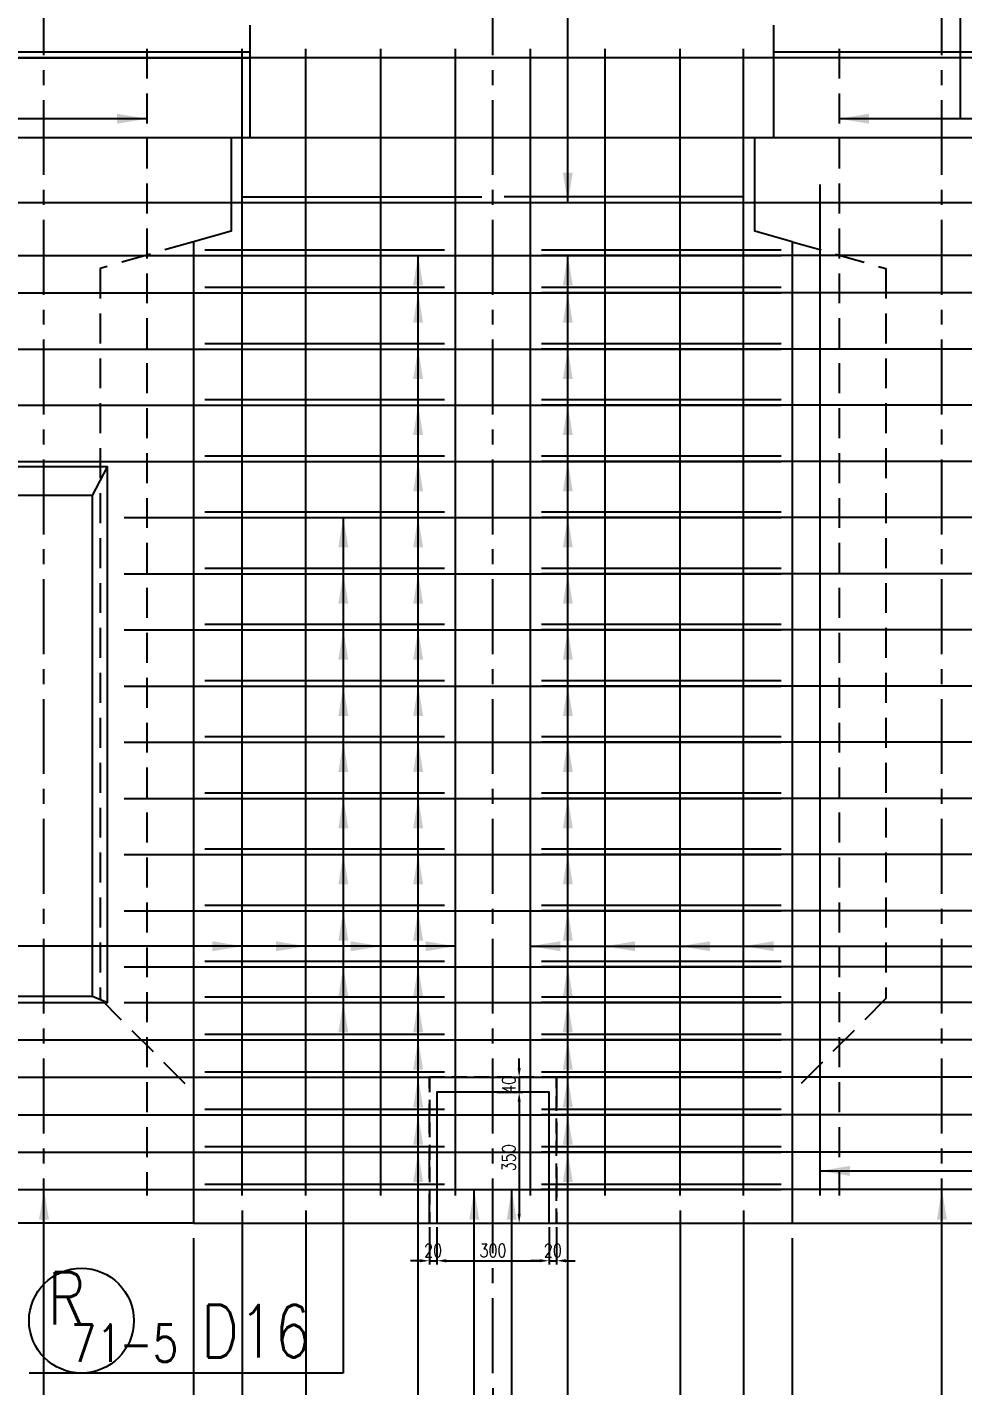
# Model space of a CAD drawing. Header units: millimetres. Extents: x -41433 to 131500, y -94900 to 39745.
# Drawn here: x 108905 to 111406, y -26274 to -22645 of the extents above; entities that cross this region are included whole.
import ezdxf
from ezdxf.enums import TextEntityAlignment as Align

# ---------------------------------------------------------------- set-up
doc = ezdxf.new("R2010")
doc.units = ezdxf.units.MM
doc.header["$LTSCALE"] = 160
doc.header["$MEASUREMENT"] = 0
for name, pattern in [('CENTER', [2, 1.25, -0.25, 0.25, -0.25]), ('DASHED', [0.75, 0.5, -0.25]), ('HIDDEN', [0.375, 0.25, -0.125])]:
    doc.linetypes.add(name, pattern=pattern)
doc.layers.get('DEFPOINTS').update_dxf_attribs({"color": 53, "linetype": 'CONTINUOUS'})
for name, color, linetype in [('CENTER', 6, 'CENTER'), ('DIM', 6, 'CONTINUOUS'), ('DIM-L', 6, 'CONTINUOUS'), ('GAIKEI-KEIKAKU', 4, 'CONTINUOUS'), ('TEKKIN-C', 3, 'CONTINUOUS'), ('TEKKIN-L', 2, 'CONTINUOUS'), ('TEKKIN-R', 3, 'CONTINUOUS'), ('TEKKIN-S', 3, 'CONTINUOUS'), ('TEXT', 4, 'CONTINUOUS')]:
    doc.layers.add(name, color=color, linetype=linetype)
doc.styles.add('DIM-TEXT', font='ROMANS', dxfattribs={"width": 0.8, "bigfont": 'EXTFONT'})
doc.styles.add('romans', font='romans.shx', dxfattribs={"bigfont": 'extfont.shx'})
doc.dimstyles.new('DIM10', dxfattribs={"dimscale": 10, "dimtxt": 3.5, "dimasz": 2.5, "dimexe": 1, "dimexo": 1, "dimgap": 1, "dimtad": 3, "dimdec": 1, "dimrnd": 1, "dimdsep": 46, "dimtxsty": 'DIM-TEXT', "dimcen": 0, "dimclrt": 4, "dimaunit": 1, "dimadec": 3, "dimazin": 2, "dimtfac": 1, "dimtdec": 1, "dimtix": 1, "dimtmove": 2, "dimatfit": 3, "dimfxl": 1, "dimtolj": 1, "dimtzin": 0, "dimlwd": -1, "dimlwe": -1, "dimarcsym": 0})
doc.dimstyles.new('DIM40', dxfattribs={"dimscale": 40, "dimtxt": 3.5, "dimasz": 2, "dimexe": 1, "dimexo": 1, "dimgap": 0.5, "dimtad": 1, "dimdec": 0, "dimzin": 9, "dimdsep": 46, "dimtxsty": 'DIM-TEXT', "dimcen": 0, "dimclrt": 4, "dimaunit": 1, "dimadec": 4, "dimazin": 0, "dimtfac": 1, "dimtdec": 0, "dimtix": 1, "dimtmove": 2, "dimatfit": 0, "dimfxl": 1, "dimlwd": -1, "dimlwe": -1, "dimarcsym": 0})

# ---------------------------------------------------------------- blocks, each defined once
blk = doc.blocks.new('*D1062')
at = {"layer": 'DEFPOINTS', "color": 0, "transparency": 16777216}
for p in [(106150, -25840), (110150, -26240), (110150, -28300)]:
    blk.add_point(p, dxfattribs=at)
at = {"layer": 'DIM', "color": 0, "transparency": 16777216}
for p, q in [((106150, -25880), (106150, -28340)), ((110150, -26280), (110150, -28340)), ((106230, -28300), (110070, -28300))]:
    blk.add_line(p, q, dxfattribs=at)
for points in [[(106230, -28286.7), (106230, -28313.3), (106150, -28300)], [(110070, -28286.7), (110070, -28313.3), (110150, -28300)]]:
    blk.add_solid(points, dxfattribs=at)
at = {"layer": 'DIM', "color": 4, "transparency": 16777216, "insert": (108150, -28210), "char_height": 140, "attachment_point": 5, "style": 'DIM-TEXT'}
blk.add_mtext('4000', dxfattribs=at)
blk = doc.blocks.new('*D1065')
at = {"layer": 'DEFPOINTS', "color": 0, "transparency": 16777216}
for p in [(108550, -25840), (109350, -25840), (109350, -28020)]:
    blk.add_point(p, dxfattribs=at)
at = {"layer": 'DIM', "color": 0, "transparency": 16777216}
for p, q in [((108550, -25880), (108550, -28060)), ((109350, -25880), (109350, -28060)), ((108630, -28020), (109270, -28020))]:
    blk.add_line(p, q, dxfattribs=at)
for points in [[(108630, -28006.7), (108630, -28033.3), (108550, -28020)], [(109270, -28006.7), (109270, -28033.3), (109350, -28020)]]:
    blk.add_solid(points, dxfattribs=at)
at = {"layer": 'DIM', "color": 4, "transparency": 16777216, "insert": (108950, -27930), "char_height": 140, "attachment_point": 5, "style": 'DIM-TEXT'}
blk.add_mtext('800', dxfattribs=at)
blk = doc.blocks.new('*D1066')
at = {"layer": 'DEFPOINTS', "color": 0, "transparency": 16777216}
for p in [(109350, -25840), (110150, -26240), (110150, -28020)]:
    blk.add_point(p, dxfattribs=at)
at = {"layer": 'DIM', "color": 0, "transparency": 16777216}
for p, q in [((109350, -25880), (109350, -28060)), ((110150, -26280), (110150, -28060)), ((109430, -28020), (110070, -28020))]:
    blk.add_line(p, q, dxfattribs=at)
for points in [[(109430, -28006.7), (109430, -28033.3), (109350, -28020)], [(110070, -28006.7), (110070, -28033.3), (110150, -28020)]]:
    blk.add_solid(points, dxfattribs=at)
at = {"layer": 'DIM', "color": 4, "transparency": 16777216, "insert": (109750, -27930), "char_height": 140, "attachment_point": 5, "style": 'DIM-TEXT'}
blk.add_mtext('800', dxfattribs=at)
blk = doc.blocks.new('*D1067')
at = {"layer": 'DEFPOINTS', "color": 0, "transparency": 16777216}
for p in [(110950, -25840), (111750, -25840), (111750, -28020)]:
    blk.add_point(p, dxfattribs=at)
at = {"layer": 'DIM', "color": 0, "transparency": 16777216}
for p, q in [((110950, -25880), (110950, -28060)), ((111750, -25880), (111750, -28060)), ((111030, -28020), (111670, -28020))]:
    blk.add_line(p, q, dxfattribs=at)
for points in [[(111030, -28006.7), (111030, -28033.3), (110950, -28020)], [(111670, -28006.7), (111670, -28033.3), (111750, -28020)]]:
    blk.add_solid(points, dxfattribs=at)
at = {"layer": 'DIM', "color": 4, "transparency": 16777216, "insert": (111350, -27930), "char_height": 140, "attachment_point": 5, "style": 'DIM-TEXT'}
blk.add_mtext('800', dxfattribs=at)
blk = doc.blocks.new('*D1071')
at = {"layer": 'DEFPOINTS', "color": 0, "transparency": 16777216}
for p in [(114150, -25840), (110150, -26240), (110150, -28300)]:
    blk.add_point(p, dxfattribs=at)
at = {"layer": 'DIM', "color": 0, "transparency": 16777216}
for p, q in [((114150, -25880), (114150, -28340)), ((110150, -26280), (110150, -28340)), ((114070, -28300), (110230, -28300))]:
    blk.add_line(p, q, dxfattribs=at)
for points in [[(110230, -28286.7), (110230, -28313.3), (110150, -28300)], [(114070, -28286.7), (114070, -28313.3), (114150, -28300)]]:
    blk.add_solid(points, dxfattribs=at)
at = {"layer": 'DIM', "color": 4, "transparency": 16777216, "insert": (112150, -28210), "char_height": 140, "attachment_point": 5, "style": 'DIM-TEXT'}
blk.add_mtext('4000', dxfattribs=at)
blk = doc.blocks.new('*D1072')
at = {"layer": 'DEFPOINTS', "color": 0, "transparency": 16777216}
for p in [(110950, -25840), (110150, -26240), (110150, -28020)]:
    blk.add_point(p, dxfattribs=at)
at = {"layer": 'DIM', "color": 0, "transparency": 16777216}
for p, q in [((110950, -25880), (110950, -28060)), ((110150, -26280), (110150, -28060)), ((110870, -28020), (110230, -28020))]:
    blk.add_line(p, q, dxfattribs=at)
for points in [[(110230, -28006.7), (110230, -28033.3), (110150, -28020)], [(110870, -28006.7), (110870, -28033.3), (110950, -28020)]]:
    blk.add_solid(points, dxfattribs=at)
at = {"layer": 'DIM', "color": 4, "transparency": 16777216, "insert": (110550, -27930), "char_height": 140, "attachment_point": 5, "style": 'DIM-TEXT'}
blk.add_mtext('800', dxfattribs=at)
blk = doc.blocks.new('*D632')
at = {"layer": 'DEFPOINTS', "transparency": 16777216}
for p, q in [((22500, 4360), (22500, 4260)), ((22800, 4360), (22800, 4260)), ((22525, 4270), (22775, 4270))]:
    blk.add_line(p, q, dxfattribs=at)
at = {"layer": 'DEFPOINTS', "color": 0, "transparency": 16777216}
for p in [(22500, 4370), (22800, 4370), (22800, 4270)]:
    blk.add_point(p, dxfattribs=at)
at = {"layer": 'DEFPOINTS', "transparency": 16777216}
for points in [[(22525, 4274.2), (22525, 4265.8), (22500, 4270)], [(22775, 4274.2), (22775, 4265.8), (22800, 4270)]]:
    blk.add_solid(points, dxfattribs=at)
at = {"layer": 'DEFPOINTS', "transparency": 16777216, "insert": (22650, 4297.5), "char_height": 35, "attachment_point": 5, "style": 'DIM-TEXT'}
blk.add_mtext('\\A1;300', dxfattribs=at)
blk = doc.blocks.new('*D633')
at = {"layer": 'DEFPOINTS', "transparency": 16777216}
for p, q in [((22480, 4360), (22480, 4260)), ((22500, 4360), (22500, 4260)), ((22455, 4270), (22430, 4270)), ((22480, 4270), (22500, 4270)), ((22525, 4270), (22550, 4270))]:
    blk.add_line(p, q, dxfattribs=at)
at = {"layer": 'DEFPOINTS', "color": 0, "transparency": 16777216}
for p in [(22480, 4370), (22500, 4370), (22500, 4270)]:
    blk.add_point(p, dxfattribs=at)
at = {"layer": 'DEFPOINTS', "transparency": 16777216}
for points in [[(22455, 4274.2), (22455, 4265.8), (22480, 4270)], [(22525, 4274.2), (22525, 4265.8), (22500, 4270)]]:
    blk.add_solid(points, dxfattribs=at)
at = {"layer": 'DEFPOINTS', "transparency": 16777216, "insert": (22490, 4297.5), "char_height": 35, "attachment_point": 5, "style": 'DIM-TEXT'}
blk.add_mtext('\\A1;20', dxfattribs=at)
blk = doc.blocks.new('*D634')
at = {"layer": 'DEFPOINTS', "transparency": 16777216}
for p, q in [((22800, 4360), (22800, 4260)), ((22820, 4360), (22820, 4260)), ((22775, 4270), (22750, 4270)), ((22800, 4270), (22820, 4270)), ((22845, 4270), (22870, 4270))]:
    blk.add_line(p, q, dxfattribs=at)
at = {"layer": 'DEFPOINTS', "color": 0, "transparency": 16777216}
for p in [(22800, 4370), (22820, 4370), (22820, 4270)]:
    blk.add_point(p, dxfattribs=at)
at = {"layer": 'DEFPOINTS', "transparency": 16777216}
for points in [[(22775, 4274.2), (22775, 4265.8), (22800, 4270)], [(22845, 4274.2), (22845, 4265.8), (22820, 4270)]]:
    blk.add_solid(points, dxfattribs=at)
at = {"layer": 'DEFPOINTS', "transparency": 16777216, "insert": (22810, 4297.5), "char_height": 35, "attachment_point": 5, "style": 'DIM-TEXT'}
blk.add_mtext('\\A1;20', dxfattribs=at)
blk = doc.blocks.new('*D635')
at = {"layer": 'DEFPOINTS', "transparency": 16777216}
for p, q in [((22660, 4720), (22730, 4720)), ((22720, 4695), (22720, 4395)), ((22660, 4370), (22730, 4370))]:
    blk.add_line(p, q, dxfattribs=at)
at = {"layer": 'DEFPOINTS', "color": 0, "transparency": 16777216}
for p in [(22650, 4720), (22650, 4370), (22720, 4370)]:
    blk.add_point(p, dxfattribs=at)
at = {"layer": 'DEFPOINTS', "transparency": 16777216}
for points in [[(22715.8, 4695), (22724.2, 4695), (22720, 4720)], [(22715.8, 4395), (22724.2, 4395), (22720, 4370)]]:
    blk.add_solid(points, dxfattribs=at)
at = {"layer": 'DEFPOINTS', "transparency": 16777216, "insert": (22692.5, 4545), "char_height": 35, "attachment_point": 5, "rotation": 90, "style": 'DIM-TEXT'}
blk.add_mtext('\\A1;350', dxfattribs=at)
blk = doc.blocks.new('*D636')
at = {"layer": 'DEFPOINTS', "transparency": 16777216}
for p, q in [((22720, 4785), (22720, 4810)), ((22660, 4760), (22730, 4760)), ((22720, 4760), (22720, 4720)), ((22660, 4720), (22730, 4720)), ((22720, 4695), (22720, 4670))]:
    blk.add_line(p, q, dxfattribs=at)
at = {"layer": 'DEFPOINTS', "color": 0, "transparency": 16777216}
for p in [(22650, 4760), (22650, 4720), (22720, 4720)]:
    blk.add_point(p, dxfattribs=at)
at = {"layer": 'DEFPOINTS', "transparency": 16777216}
for points in [[(22715.8, 4785), (22724.2, 4785), (22720, 4760)], [(22715.8, 4695), (22724.2, 4695), (22720, 4720)]]:
    blk.add_solid(points, dxfattribs=at)
at = {"layer": 'DEFPOINTS', "transparency": 16777216, "insert": (22692.5, 4740), "char_height": 35, "attachment_point": 5, "rotation": 90, "style": 'DIM-TEXT'}
blk.add_mtext('\\A1;40', dxfattribs=at)
blk = doc.blocks.new('*D1312')
at = {"layer": 'DEFPOINTS', "color": 0, "transparency": 16777216}
for p in [(109480, -25766), (109350, -25840), (109480, -27740)]:
    blk.add_point(p, dxfattribs=at)
at = {"layer": 'DIM', "color": 0, "transparency": 16777216}
for p, q in [((109480, -25806), (109480, -27780)), ((109350, -25880), (109350, -27780)), ((109270, -27740), (109190, -27740)), ((109350, -27740), (109480, -27740)), ((109560, -27740), (109640, -27740))]:
    blk.add_line(p, q, dxfattribs=at)
for points in [[(109270, -27726.7), (109270, -27753.3), (109350, -27740)], [(109560, -27726.7), (109560, -27753.3), (109480, -27740)]]:
    blk.add_solid(points, dxfattribs=at)
at = {"layer": 'DIM', "color": 4, "transparency": 16777216, "insert": (109415, -27650), "char_height": 140, "attachment_point": 5, "style": 'DIM-TEXT'}
blk.add_mtext('130', dxfattribs=at)
blk = doc.blocks.new('*D1313')
at = {"layer": 'DEFPOINTS', "color": 0, "transparency": 16777216}
for p in [(109650, -25766), (110650, -25766), (110650, -27740)]:
    blk.add_point(p, dxfattribs=at)
at = {"layer": 'DIM', "color": 0, "transparency": 16777216}
for p, q in [((109650, -25806), (109650, -27780)), ((110650, -25806), (110650, -27780)), ((109730, -27740), (110570, -27740))]:
    blk.add_line(p, q, dxfattribs=at)
for points in [[(109730, -27726.7), (109730, -27753.3), (109650, -27740)], [(110570, -27726.7), (110570, -27753.3), (110650, -27740)]]:
    blk.add_solid(points, dxfattribs=at)
at = {"layer": 'DIM', "color": 4, "transparency": 16777216, "insert": (110150, -27533.3), "char_height": 140, "attachment_point": 5, "style": 'DIM-TEXT'}
blk.add_mtext('5×200\\P=1000', dxfattribs=at)
blk = doc.blocks.new('*D1314')
at = {"layer": 'DEFPOINTS', "color": 0, "transparency": 16777216}
for p in [(109480, -25766), (109650, -25766), (109650, -27740)]:
    blk.add_point(p, dxfattribs=at)
at = {"layer": 'DIM', "color": 0, "transparency": 16777216}
for p, q in [((109480, -25806), (109480, -27780)), ((109650, -25806), (109650, -27780)), ((109400, -27740), (109320, -27740)), ((109480, -27740), (109650, -27740)), ((109730, -27740), (109810, -27740))]:
    blk.add_line(p, q, dxfattribs=at)
for points in [[(109400, -27726.7), (109400, -27753.3), (109480, -27740)], [(109730, -27726.7), (109730, -27753.3), (109650, -27740)]]:
    blk.add_solid(points, dxfattribs=at)
at = {"layer": 'DIM', "color": 4, "transparency": 16777216, "insert": (109565, -27533.3), "char_height": 140, "attachment_point": 5, "style": 'DIM-TEXT'}
blk.add_mtext('170\\P ', dxfattribs=at)
blk = doc.blocks.new('*D1315')
at = {"layer": 'DEFPOINTS', "color": 0, "transparency": 16777216}
for p in [(110820, -25766), (110950, -25840), (110820, -27740)]:
    blk.add_point(p, dxfattribs=at)
at = {"layer": 'DIM', "color": 0, "transparency": 16777216}
for p, q in [((110820, -25806), (110820, -27780)), ((110950, -25880), (110950, -27780)), ((110740, -27740), (110660, -27740)), ((110950, -27740), (110820, -27740)), ((111030, -27740), (111110, -27740))]:
    blk.add_line(p, q, dxfattribs=at)
for points in [[(110740, -27726.7), (110740, -27753.3), (110820, -27740)], [(111030, -27726.7), (111030, -27753.3), (110950, -27740)]]:
    blk.add_solid(points, dxfattribs=at)
at = {"layer": 'DIM', "color": 4, "transparency": 16777216, "insert": (110885, -27650), "char_height": 140, "attachment_point": 5, "style": 'DIM-TEXT'}
blk.add_mtext('130', dxfattribs=at)
blk = doc.blocks.new('*D1316')
at = {"layer": 'DEFPOINTS', "color": 0, "transparency": 16777216}
for p in [(110650, -25766), (110820, -25766), (110650, -27740)]:
    blk.add_point(p, dxfattribs=at)
at = {"layer": 'DIM', "color": 0, "transparency": 16777216}
for p, q in [((110650, -25806), (110650, -27780)), ((110820, -25806), (110820, -27780)), ((110570, -27740), (110490, -27740)), ((110820, -27740), (110650, -27740)), ((110900, -27740), (110980, -27740))]:
    blk.add_line(p, q, dxfattribs=at)
for points in [[(110570, -27726.7), (110570, -27753.3), (110650, -27740)], [(110900, -27726.7), (110900, -27753.3), (110820, -27740)]]:
    blk.add_solid(points, dxfattribs=at)
at = {"layer": 'DIM', "color": 4, "transparency": 16777216, "insert": (110735, -27533.3), "char_height": 140, "attachment_point": 5, "style": 'DIM-TEXT'}
blk.add_mtext('170\\P ', dxfattribs=at)
blk = doc.blocks.new('stopper(F)_R1500L35')
at = {"layer": 'DEFPOINTS', "linetype": 'HIDDEN'}
blk.add_lwpolyline([(22480, 4370), (22820, 4370), (22820, 4760), (22480, 4760)], close=True, dxfattribs=at)
at = {"layer": 'DEFPOINTS'}
blk.add_lwpolyline([(22500, 4370), (22800, 4370), (22800, 4720), (22500, 4720)], close=True, dxfattribs=at)
for base, p1, p2, picture, middle in [((22720, 4720), (22650, 4760), (22650, 4720), '*D636', (22692.5, 4740)), ((22720, 4370), (22650, 4720), (22650, 4370), '*D635', (22692.5, 4545))]:
    dim = blk.add_linear_dim(base=base, p1=p1, p2=p2, angle=90, dimstyle='DIM10', override={"dimclrt": 256}, dxfattribs=at)
    dim.commit()
    dim.dimension.update_dxf_attribs({"geometry": picture, "text_midpoint": middle})
for base, p1, p2, picture, middle in [((22500, 4270), (22480, 4370), (22500, 4370), '*D633', (22490, 4297.5)), ((22800, 4270), (22500, 4370), (22800, 4370), '*D632', (22650, 4297.5)), ((22820, 4270), (22800, 4370), (22820, 4370), '*D634', (22810, 4297.5))]:
    dim = blk.add_linear_dim(base=base, p1=p1, p2=p2, dimstyle='DIM10', override={"dimclrt": 256}, dxfattribs=at)
    dim.commit()
    dim.dimension.update_dxf_attribs({"geometry": picture, "text_midpoint": middle})

msp = doc.modelspace()

# ---------------------------------------------------------------- linework, layer by layer
at = {"layer": 'CENTER'}
for p, q in [((110150, -26240), (110150, -21840)), ((108950, -26240), (108950, -22440)), ((111350, -26240), (111350, -22440))]:
    msp.add_line(p, q, dxfattribs=at)
at = {"layer": 'DEFPOINTS'}
for p, q in [((109500, -22640), (109500, -22940)), ((110900, -22640), (110900, -22940)), ((112600, -22712), (110900, -22712))]:
    msp.add_line(p, q, dxfattribs=at)
at = {"layer": 'DIM-L'}
for p, q in [((111400, -22890), (111400, -21840)), ((110350, -23114), (110350, -22240)), ((109950, -26640), (109950, -23255)), ((110350, -26640), (110350, -23255)), ((109750, -23955), (109750, -26240)), ((110050, -25100), (103400, -25100)), ((110250, -25100), (116900, -25100)), ((111024, -25700), (115300, -25700)), ((108950, -27040), (108950, -25750)), ((110100, -27040), (110100, -25750)), ((110200, -27040), (110200, -25750)), ((111350, -27040), (111350, -25750)), ((109750, -26240), (108910, -26240))]:
    msp.add_line(p, q, dxfattribs=at)
for points in [[(109225, -22890), (106275, -22890)], [(114025, -22890), (111075, -22890)]]:
    msp.add_lwpolyline(points, dxfattribs=at)
msp.add_circle((109050, -26100), 140, dxfattribs=at)
for points in [[(109145, -22903.33), (109145, -22876.67), (109225, -22890)], [(111155, -22876.67), (111155, -22903.33), (111075, -22890)], [(110363.33, -23034), (110336.67, -23034), (110350, -23114)], [(109936.67, -23335), (109963.33, -23335), (109950, -23255)], [(110363.33, -23335), (110336.67, -23335), (110350, -23255)], [(109936.67, -23435), (109963.33, -23435), (109950, -23355)], [(110363.33, -23435), (110336.67, -23435), (110350, -23355)], [(109936.67, -23585), (109963.33, -23585), (109950, -23505)], [(110363.33, -23585), (110336.67, -23585), (110350, -23505)], [(109936.67, -23735), (109963.33, -23735), (109950, -23655)], [(110363.33, -23735), (110336.67, -23735), (110350, -23655)], [(109936.67, -23885), (109963.33, -23885), (109950, -23805)], [(110363.33, -23885), (110336.67, -23885), (110350, -23805)], [(109736.67, -24035), (109763.33, -24035), (109750, -23955)], [(109936.67, -24035), (109963.33, -24035), (109950, -23955)], [(110363.33, -24035), (110336.67, -24035), (110350, -23955)], [(109736.67, -24185), (109763.33, -24185), (109750, -24105)], [(109936.67, -24185), (109963.33, -24185), (109950, -24105)], [(110363.33, -24185), (110336.67, -24185), (110350, -24105)], [(109736.67, -24335), (109763.33, -24335), (109750, -24255)], [(109936.67, -24335), (109963.33, -24335), (109950, -24255)], [(110363.33, -24335), (110336.67, -24335), (110350, -24255)], [(109736.67, -24485), (109763.33, -24485), (109750, -24405)], [(109936.67, -24485), (109963.33, -24485), (109950, -24405)], [(110363.33, -24485), (110336.67, -24485), (110350, -24405)], [(109736.67, -24635), (109763.33, -24635), (109750, -24555)], [(109936.67, -24635), (109963.33, -24635), (109950, -24555)], [(110363.33, -24635), (110336.67, -24635), (110350, -24555)], [(109736.67, -24785), (109763.33, -24785), (109750, -24705)], [(109936.67, -24785), (109963.33, -24785), (109950, -24705)], [(110363.33, -24785), (110336.67, -24785), (110350, -24705)], [(109736.67, -24935), (109763.33, -24935), (109750, -24855)], [(109936.67, -24935), (109963.33, -24935), (109950, -24855)], [(110363.33, -24935), (110336.67, -24935), (110350, -24855)], [(109736.67, -25085), (109763.33, -25085), (109750, -25005)], [(109936.67, -25085), (109963.33, -25085), (109950, -25005)], [(110363.33, -25085), (110336.67, -25085), (110350, -25005)], [(109400, -25113.33), (109400, -25086.67), (109480, -25100)], [(109570, -25113.33), (109570, -25086.67), (109650, -25100)], [(109770, -25113.33), (109770, -25086.67), (109850, -25100)], [(109970, -25086.67), (109970, -25113.33), (110050, -25100)], [(110330, -25086.67), (110330, -25113.33), (110250, -25100)], [(110530, -25113.33), (110530, -25086.67), (110450, -25100)], [(110730, -25113.33), (110730, -25086.67), (110650, -25100)], [(110900, -25113.33), (110900, -25086.67), (110820, -25100)], [(109736.67, -25235), (109763.33, -25235), (109750, -25155)], [(109936.67, -25235), (109963.33, -25235), (109950, -25155)], [(110363.33, -25235), (110336.67, -25235), (110350, -25155)], [(109736.67, -25330), (109763.33, -25330), (109750, -25250)], [(109936.67, -25330), (109963.33, -25330), (109950, -25250)], [(110363.33, -25330), (110336.67, -25330), (110350, -25250)], [(109936.67, -25430), (109963.33, -25430), (109950, -25350)], [(110363.33, -25430), (110336.67, -25430), (110350, -25350)], [(109936.67, -25530), (109963.33, -25530), (109950, -25450)], [(110363.33, -25530), (110336.67, -25530), (110350, -25450)], [(109936.67, -25630), (109963.33, -25630), (109950, -25550)], [(110363.33, -25630), (110336.67, -25630), (110350, -25550)], [(109936.67, -25730), (109963.33, -25730), (109950, -25650)], [(110363.33, -25730), (110336.67, -25730), (110350, -25650)], [(111104, -25686.67), (111104, -25713.33), (111024, -25700)], [(108963.33, -25830), (108936.67, -25830), (108950, -25750)], [(110086.67, -25830), (110113.33, -25830), (110100, -25750)], [(110213.33, -25830), (110186.67, -25830), (110200, -25750)], [(111363.33, -25830), (111336.67, -25830), (111350, -25750)]]:
    msp.add_solid(points, dxfattribs=at)
at = {"layer": 'GAIKEI-KEIKAKU'}
for p, q in [((106050, -22940), (114150, -22940)), ((109080.06, -23896.41), (109120.06, -23820)), ((109080.06, -25233.59), (109120.06, -25250)), ((109350, -25840), (110950, -25840))]:
    msp.add_line(p, q, dxfattribs=at)
at = {"layer": 'GAIKEI-KEIKAKU', "flags": 128}
for points in [[(108550, -23218.57), (108450, -23190), (108450, -22940), (109450, -22940), (109450, -23190), (109350, -23218.57)], [(110950, -23218.57), (110850, -23190), (110850, -22940), (111850, -22940), (111850, -23190), (111750, -23218.57)], [(109350, -23218.57), (109350, -25840), (108550, -25840), (108550, -23218.57)], [(110950, -23218.57), (110950, -25840), (111750, -25840), (111750, -23218.57)]]:
    msp.add_lwpolyline(points, dxfattribs=at)
at = {"layer": 'GAIKEI-KEIKAKU', "linetype": 'DASHED'}
for points in [[(109350, -23218.57), (109100, -23290), (109100, -25240), (109350, -25490)], [(110950, -23218.57), (111200, -23290), (111200, -25240), (110950, -25490)], [(109980, -25840), (109980, -25450), (110320, -25450), (110320, -25840)]]:
    msp.add_lwpolyline(points, dxfattribs=at)
at = {"layer": 'GAIKEI-KEIKAKU', "flags": 128}
for points in [[(108780.06, -23820), (108780.06, -25250), (109120.06, -25250), (109120.06, -23820)], [(109080.06, -25233.59), (109080.06, -23896.41), (108820.06, -23896.41), (108820.06, -25233.59)]]:
    msp.add_lwpolyline(points, close=True, dxfattribs=at)
at = {"layer": 'TEKKIN-C'}
for p, q in [((104282, -22727), (109500, -22727)), ((116018, -22727), (107800, -22727))]:
    msp.add_line(p, q, dxfattribs=at)
at = {"layer": 'TEKKIN-C', "flags": 128}
msp.add_lwpolyline([(111024, -23066), (111024, -25766)], dxfattribs=at)
at = {"layer": 'TEKKIN-L'}
for p, q in [((107780, -23114), (110120, -23114)), ((109480, -23114), (110820, -23114)), ((110180, -23114), (112520, -23114)), ((107880, -23255), (110020, -23255)), ((109380, -23255), (110920, -23255)), ((112420, -23255), (110280, -23255)), ((107880, -23355), (110020, -23355)), ((109380, -23355), (110920, -23355)), ((112420, -23355), (110280, -23355)), ((107880, -23505), (110020, -23505)), ((109380, -23505), (110920, -23505)), ((112420, -23505), (110280, -23505)), ((107880, -23655), (110020, -23655)), ((109380, -23655), (110920, -23655)), ((112420, -23655), (110280, -23655)), ((107880, -23805), (110020, -23805)), ((109380, -23805), (110920, -23805)), ((112420, -23805), (110280, -23805)), ((109164.35, -23955), (110020, -23955)), ((109380, -23955), (110920, -23955)), ((112420, -23955), (110280, -23955)), ((109164.35, -24105), (110020, -24105)), ((109380, -24105), (110920, -24105)), ((112420, -24105), (110280, -24105)), ((109164.35, -24255), (110020, -24255)), ((109380, -24255), (110920, -24255)), ((112420, -24255), (110280, -24255)), ((109164.35, -24405), (110020, -24405)), ((109380, -24405), (110920, -24405)), ((112420, -24405), (110280, -24405)), ((109164.35, -24555), (110020, -24555)), ((109380, -24555), (110920, -24555)), ((112420, -24555), (110280, -24555)), ((109164.35, -24705), (110020, -24705)), ((109380, -24705), (110920, -24705)), ((112420, -24705), (110280, -24705)), ((109164.35, -24855), (110020, -24855)), ((109380, -24855), (110920, -24855)), ((112420, -24855), (110280, -24855)), ((109164.35, -25005), (110020, -25005)), ((109380, -25005), (110920, -25005)), ((112420, -25005), (110280, -25005)), ((109164.35, -25155), (110020, -25155)), ((109380, -25155), (110920, -25155)), ((112420, -25155), (110280, -25155)), ((109164.35, -25250), (110020, -25250)), ((109380, -25250), (110920, -25250)), ((112420, -25250), (110280, -25250)), ((107880, -25350), (110020, -25350)), ((109380, -25350), (110920, -25350)), ((112420, -25350), (110280, -25350)), ((107880, -25450), (110020, -25450)), ((109380, -25450), (110920, -25450)), ((112420, -25450), (110280, -25450)), ((107880, -25550), (110020, -25550)), ((109380, -25550), (110920, -25550)), ((112420, -25550), (110280, -25550)), ((107880, -25650), (110020, -25650)), ((109380, -25650), (110920, -25650)), ((112420, -25650), (110280, -25650)), ((107880, -25750), (110020, -25750)), ((109380, -25750), (110920, -25750)), ((112420, -25750), (110280, -25750))]:
    msp.add_line(p, q, dxfattribs=at)
at = {"layer": 'TEKKIN-R'}
for p, q in [((109500, -22712), (107800, -22712)), ((109480, -23099), (110120, -23099)), ((110820, -23099), (110180, -23099)), ((109380, -23240), (110020, -23240)), ((110280, -23240), (110920, -23240)), ((109380, -23340), (110020, -23340)), ((110280, -23340), (110920, -23340)), ((109380, -23490), (110020, -23490)), ((110280, -23490), (110920, -23490)), ((109380, -23640), (110020, -23640)), ((110280, -23640), (110920, -23640)), ((109380, -23790), (110020, -23790)), ((110280, -23790), (110920, -23790)), ((109380, -23940), (110020, -23940)), ((110280, -23940), (110920, -23940)), ((109380, -24090), (110020, -24090)), ((110280, -24090), (110920, -24090)), ((109380, -24240), (110020, -24240)), ((110280, -24240), (110920, -24240)), ((109380, -24390), (110020, -24390)), ((110280, -24390), (110920, -24390)), ((109380, -24540), (110020, -24540)), ((110280, -24540), (110920, -24540)), ((109380, -24690), (110020, -24690)), ((110280, -24690), (110920, -24690)), ((109380, -24840), (110020, -24840)), ((110280, -24840), (110920, -24840)), ((109380, -24990), (110020, -24990)), ((110280, -24990), (110920, -24990)), ((109380, -25140), (110020, -25140)), ((110280, -25140), (110920, -25140)), ((109380, -25235), (110020, -25235)), ((110280, -25235), (110920, -25235)), ((109380, -25335), (110020, -25335)), ((110280, -25335), (110920, -25335)), ((109380, -25435), (110020, -25435)), ((110280, -25435), (110920, -25435)), ((109380, -25535), (110020, -25535)), ((110280, -25535), (110920, -25535)), ((109380, -25635), (110020, -25635)), ((110280, -25635), (110920, -25635)), ((109380, -25735), (110020, -25735)), ((110280, -25735), (110920, -25735))]:
    msp.add_line(p, q, dxfattribs=at)
at = {"layer": 'TEKKIN-S'}
for p, q in [((109480, -25766), (109480, -22703)), ((109650, -25766), (109650, -22703)), ((109850, -25766), (109850, -22703)), ((110050, -25766), (110050, -22703)), ((110250, -25766), (110250, -22703)), ((110450, -25766), (110450, -22703)), ((110650, -25766), (110650, -22703)), ((110820, -25766), (110820, -22703))]:
    msp.add_line(p, q, dxfattribs=at)
at = {"layer": 'TEKKIN-S', "linetype": 'DASHED', "flags": 128}
for points in [[(109225, -22703), (109225, -25766)], [(111075, -22703), (111075, -25766)]]:
    msp.add_lwpolyline(points, dxfattribs=at)

# ---------------------------------------------------------------- block references
at = {"layer": 'DEFPOINTS'}
msp.add_blockref('stopper(F)_R1500L35', (87500, -30210), dxfattribs=at)

# ---------------------------------------------------------------- texts
at = {"layer": 'TEXT', "style": 'romans', "width": 0.8}
for s, height, p in [('R', 140, (109010, -26040)), ('71', 100, (109090, -26160)), ('-5', 100, (109230, -26160))]:
    msp.add_text(s, height=height, rotation=0.00011, dxfattribs=at).set_placement(p, align=Align.MIDDLE)
msp.add_text('D16', height=140, rotation=0.00011, dxfattribs=at).set_placement((109370, -26240), align=Align.BOTTOM_LEFT)

# ---------------------------------------------------------------- dimensions: what is measured, and where the dimension line sits
at = {"layer": 'DIM'}
for base, p1, p2, picture, middle in [((109480, -27740), (109350, -25840), (109480, -25766), '*D1312', (109415, -27650)), ((110150, -28300), (106150, -25840), (110150, -26240), '*D1062', (108150, -28210)), ((109350, -28020), (108550, -25840), (109350, -25840), '*D1065', (108950, -27930)), ((110150, -28020), (109350, -25840), (110150, -26240), '*D1066', (109750, -27930)), ((111750, -28020), (110950, -25840), (111750, -25840), '*D1067', (111350, -27930))]:
    dim = msp.add_linear_dim(base=base, p1=p1, p2=p2, dimstyle='DIM40', dxfattribs=at)
    dim.commit()
    dim.dimension.update_dxf_attribs({"geometry": picture, "text_midpoint": middle})
for base, p1, p2, text, picture, middle in [((109650, -27740), (109480, -25766), (109650, -25766), '<>\\P ', '*D1314', (109565, -27533.33)), ((110650, -27740), (109650, -25766), (110650, -25766), '5×200\\P=<>', '*D1313', (110150, -27533.33))]:
    dim = msp.add_linear_dim(base=base, p1=p1, p2=p2, text=text, dimstyle='DIM40', dxfattribs=at)
    dim.commit()
    dim.dimension.update_dxf_attribs({"geometry": picture, "text_midpoint": middle})
dim = msp.add_linear_dim(base=(110650, -27740), p1=(110820, -25766), p2=(110650, -25766), angle=180, text='<>\\P ', dimstyle='DIM40', dxfattribs=at)
dim.commit()
dim.dimension.update_dxf_attribs({"geometry": '*D1316', "text_midpoint": (110735, -27533.33)})
for base, p1, p2, picture, middle in [((110820, -27740), (110950, -25840), (110820, -25766), '*D1315', (110885, -27650)), ((110150, -28300), (114150, -25840), (110150, -26240), '*D1071', (112150, -28210)), ((110150, -28020), (110950, -25840), (110150, -26240), '*D1072', (110550, -27930))]:
    dim = msp.add_linear_dim(base=base, p1=p1, p2=p2, angle=180, dimstyle='DIM40', dxfattribs=at)
    dim.commit()
    dim.dimension.update_dxf_attribs({"geometry": picture, "text_midpoint": middle})

doc.saveas('drawing.dxf')
